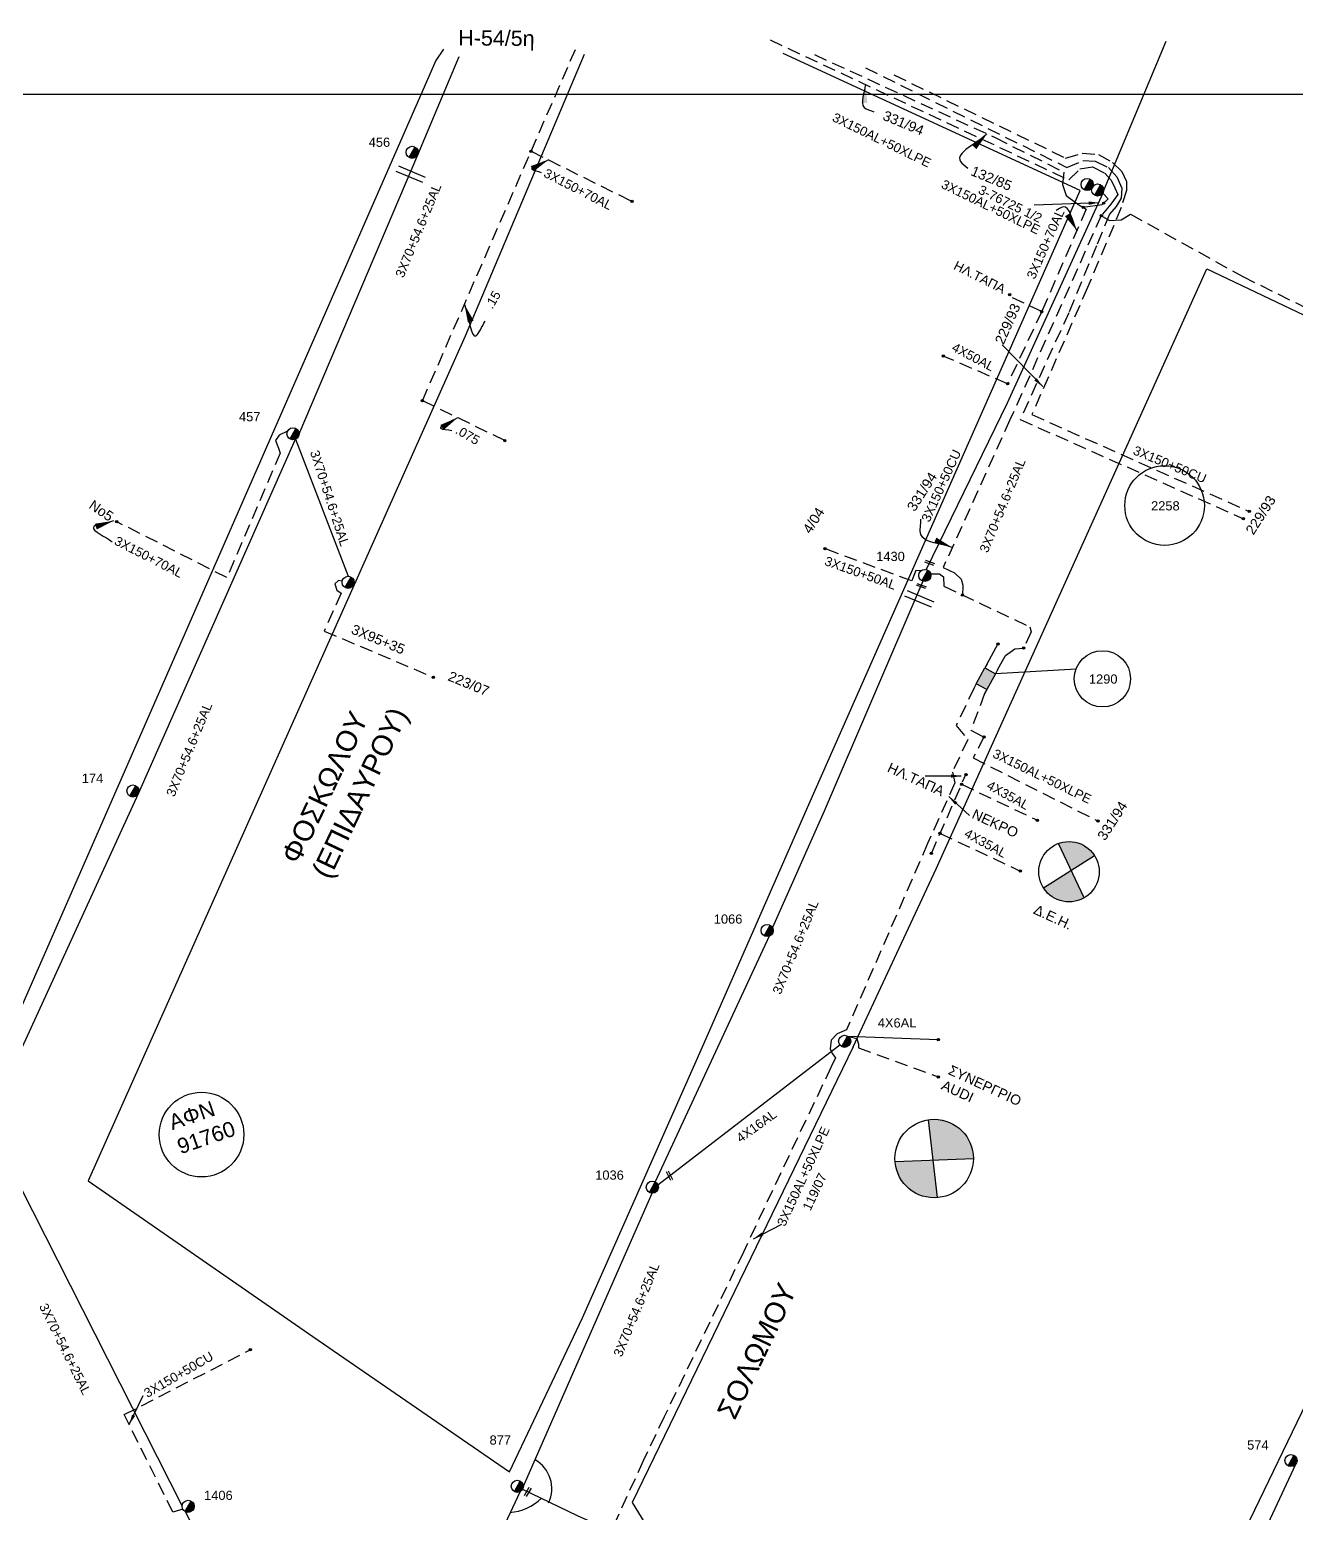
# Model space of a CAD drawing. Header units: millimetres. Extents: x 907 to 2022, y 699 to 1220.
# Drawn here: x 1134.9 to 1258.6, y 1070 to 1215.1 of the extents above; entities that cross this region are included whole.
import ezdxf

# ---------------------------------------------------------------- set-up
doc = ezdxf.new("R2010")
doc.units = ezdxf.units.MM
doc.linetypes.add('DASHED', pattern=[19.05, 12.7, -6.35])
for name, color, linetype in [('Link Box 4 Διευθύνσεων', 7, 'Continuous'), ('Άγνωστα', 7, 'Continuous'), ('Γέφυρες Εναέριου Δικτύου', 7, 'Continuous'), ('Γυμνά εναέρια ΧΤ (3Φ)   4x16AL', 7, 'Continuous'), ('Γυμνά εναέρια ΧΤ (3Φ)   4x35AL', 7, 'Continuous'), ('Γυμνά εναέρια ΧΤ (3Φ)   4x50AL', 7, 'Continuous'), ('Επιγραφές - Σχήματα', 7, 'Continuous'), ('Καλώδια ΧΤ   3x150+50AL', 7, 'DASHED'), ('Καλώδια ΧΤ   3x150+50CU', 7, 'DASHED'), ('Καλώδια ΧΤ   3x150AL+50XLPE', 7, 'DASHED'), ('Καλώδια ΧΤ   4x6AL', 7, 'DASHED'), ('Μηχανική τομή', 7, 'Continuous'), ('Στύλος ΦΜ', 7, 'Continuous'), ('Στύλος ΦΜ @ 1', 7, 'Continuous'), ('Συνδέσεις', 7, 'Continuous'), ('Συνεστραμμένα ΧΤ   3x70+54.6+25 AL', 7, 'SYN_LINE'), ('Τομή', 7, 'Continuous'), ('Υπόβαθρο ΔΕΗ', 7, 'Continuous'), ('Υπόγεια Καλώδια Δικτύου ΧΤ   .15', 7, 'DASHED'), ('Υπόγεια καλώδια Δικτύου ΧΤ και Παρ. ΧΤ - 3X150+70 AL', 7, 'DASHED'), ('Υπόγεια καλώδια Δικτύου ΧΤ και Παρ. ΧΤ X-95  (3X95AL +35CU  XLPE)', 7, 'DASHED'), ('Υπόγεια καλώδια Παροχών ΧΤ   .075', 7, 'DASHED'), ('Υπόγεια καλώδια Παροχών ΧΤ   4x25', 7, 'DASHED'), ('Υπόγεια καλώδια Παροχών ΧΤ   4x50AL', 7, 'DASHED')]:
    doc.layers.add(name, color=color, linetype=linetype)
doc.styles.get("Standard").update_dxf_attribs({"font": 'arial.ttf'})
doc.linetypes.add('SYN_LINE', pattern='A,0.5,-0.0001,["/\\/\\/\\/",Standard,S=0.1,R=0,X=0,Y=-0.05],-0.25', length=0.7501)
doc.dimstyles.new('ISO-25', dxfattribs={"dimtxt": 2.5, "dimasz": 2.5, "dimexe": 1.25, "dimexo": 0.625, "dimtad": 1, "dimtxsty": 'Standard', "dimcen": 2.5, "dimadec": 0, "dimazin": 0, "dimtfac": 1, "dimtmove": 0, "dimatfit": 3, "dimfxl": 1, "dimarcsym": 0})

# ---------------------------------------------------------------- blocks, each defined once
blk = doc.blocks.new('ΥΠΑΡΧΩΝ ΤΣΙΜΕΝΤΕΝΙΟΣ ΣΤΥΛΟΣ')
at = {"layer": 'Στύλος ΦΜ'}
blk.add_hatch(color=256, dxfattribs=at).paths.add_polyline_path([(-1.29, -2.28, 0.574793), (2.62, 0, 0.268822), (1.3, 2.27)])
blk.add_line((-1.29, -2.28), (1.3, 2.27), dxfattribs=at)
blk.add_circle((0, 0), 2.62, dxfattribs=at)
at = {"layer": 'Στύλος ΦΜ', "flags": 4}
for tag, p in [('ΤΥΠΟΣ', (-4.91, 3.03)), ('ΑΡΙΘΜΟΣ', (-4.68, 8.05))]:
    blk.add_attdef(tag, p, '', height=4, dxfattribs=at)
blk = doc.blocks.new('ΜΗΧΑΝΙΚΗ ΤΟΜΗ')
at = {"layer": 'Μηχανική τομή', "ltscale": 40}
for p, q in [((-1.89, 0.78), (1.89, 0.78)), ((1.89, 0), (-1.89, 0))]:
    blk.add_line(p, q, dxfattribs=at)
blk = doc.blocks.new('ΤΟΜΗ')
at = {"layer": 'Τομή', "ltscale": 40}
for p, q in [((-5.68, 0), (5.68, 0)), ((5.68, -2.33), (-5.68, -2.33))]:
    blk.add_line(p, q, dxfattribs=at)
blk = doc.blocks.new('LINK BOX 4 ΑΝΑΧΩΡΗΣΕΩΝ')
at = {"layer": 'Link Box 4 Διευθύνσεων', "ltscale": 40}
blk.add_hatch(color=256, dxfattribs=at).paths.add_polyline_path([(-3.54, 0), (-3.54, -4.67), (3.54, -4.67), (3.54, 0)])
for p, q in [((-3.54, 0), (-5.33, 0)), ((5.33, 0), (3.54, 0)), ((-3.54, -4.67), (-5.33, -4.67)), ((5.33, -4.67), (3.54, -4.67))]:
    blk.add_line(p, q, dxfattribs=at)
blk.add_lwpolyline([(-3.54, -4.67), (-3.54, 0), (3.54, 0), (3.54, -4.67)], close=True, dxfattribs=at)
blk = doc.blocks.new('_ΣΥΝΔΕΣΗ')
at = {"layer": 'Συνδέσεις', "linetype": 'SYN_LINE', "ltscale": 40}
blk.add_hatch(color=256, dxfattribs=at).paths.add_polyline_path([(0.5, -0.01, 1), (-0.5, -0.01, 1)])
at = {"layer": 'Συνδέσεις'}
blk.add_circle((0, -0.01), 0.5, dxfattribs=at)

msp = doc.modelspace()

# ---------------------------------------------------------------- hatches: boundary and pattern name
at = {"layer": 'Γέφυρες Εναέριου Δικτύου'}
h = msp.add_hatch(color=1, dxfattribs=at)
h.dxf.hatch_style = 1
h.paths.add_polyline_path([(1235.399, 1135.536), (1236.642, 1132.905), (1238.921, 1134.351, 0.3541977)])
h = msp.add_hatch(color=1, dxfattribs=at)
h.dxf.hatch_style = 1
h.paths.add_polyline_path([(1233.935, 1131.188, 0.4028536), (1237.911, 1130.217), (1236.642, 1132.905)])
h = msp.add_hatch(color=1, dxfattribs=at)
h.dxf.hatch_style = 1
h.paths.add_polyline_path([(1222.651, 1108.514), (1223.108, 1104.582), (1227.084, 1104.726, 0.4608889)])
h = msp.add_hatch(color=1, dxfattribs=at)
h.dxf.hatch_style = 1
h.paths.add_polyline_path([(1219.424, 1104.449, 0.4150326), (1223.537, 1100.902), (1223.108, 1104.582)])
at = {"layer": 'Υπόβαθρο ΔΕΗ'}
h = msp.add_hatch(color=256, dxfattribs=at)
h.dxf.hatch_style = 1
h.paths.add_polyline_path([(1227.084, 1104.726, 0.4608889), (1222.651, 1108.514), (1223.108, 1104.582)], flags=17)
h.paths.add_polyline_path([(1219.424, 1104.449, 0.4150326), (1223.537, 1100.902), (1223.108, 1104.582)], flags=17)
h.paths.add_polyline_path([(1229.615, 1100.901), (1250.154, 1100.901), (1250.154, 1121.509), (1229.615, 1121.509)], flags=9)
h = msp.add_hatch(color=256, dxfattribs=at)
h.dxf.hatch_style = 1
h.paths.add_polyline_path([(1615.817, 1101.167, 0.3817217), (1612.74, 1104.346), (1612.772, 1101.252)], flags=17)
h.paths.add_polyline_path([(1612.809, 1097.73), (1612.772, 1101.252), (1609.195, 1101.352, 0.4707048)], flags=17)
h.paths.add_polyline_path([(1229.615, 1100.901), (1250.154, 1100.901), (1250.154, 1121.509), (1229.615, 1121.509)], flags=9)

# ---------------------------------------------------------------- linework, layer by layer
at = {"layer": 'Άγνωστα', "color": 6, "linetype": 'DASHED', "ltscale": 0.1}
for points in [[(1165.405, 1161.19), (1165.041, 1161.245), (1164.686, 1160.913), (1164.878, 1160.301), (1165.299, 1160.006), (1163.636, 1156.3), (1174.315, 1151.79)], [(1222.976, 1134.564), (1226.348, 1142.263)]]:
    msp.add_lwpolyline(points, dxfattribs=at)
at = {"layer": 'Άγνωστα', "color": 133, "ltscale": 0.1}
for points in [[(1228.428, 1153.081), (1229.485, 1155.029)], [(1229.453, 1152.524), (1230.207, 1153.912), (1231.13, 1154.564), (1231.991, 1154.633)]]:
    msp.add_lwpolyline(points, dxfattribs=at)
at = {"layer": 'Άγνωστα', "color": 62, "linetype": 'DASHED', "ltscale": 0.1}
msp.add_lwpolyline([(1227.156, 1150.74), (1225.398, 1147.076), (1226.535, 1145.695), (1225.044, 1142.519), (1225.277, 1141.445), (1222.604, 1135.523), (1214.681, 1117.298), (1213.782, 1116.931), (1213.186, 1116.311), (1213.098, 1115.462), (1213.28, 1114.987), (1213.609, 1114.568), (1213.161, 1113.644)], dxfattribs=at)
at = {"layer": 'Άγνωστα', "color": 30, "linetype": 'DASHED', "ltscale": 0.1}
msp.add_lwpolyline([(1214.794, 1116.699), (1215.701, 1116.46), (1215.863, 1115.897), (1215.847, 1115.547), (1223.644, 1112.706)], dxfattribs=at)
at = {"layer": 'Άγνωστα'}
msp.add_circle((1151.652, 1107.064), 4.137, dxfattribs=at)
at = {"layer": 'Γέφυρες Εναέριου Δικτύου'}
for points in [[(1185.57, 1071.057, 0.3912679), (1184.246, 1075.283, -2.3834099)], [(1181.775, 1070.126, 0.1762913), (1184.873, 1071.507, -0.6930418)]]:
    msp.add_lwpolyline(points, format="xyb", dxfattribs=at)
at = {"layer": 'Γυμνά εναέρια ΧΤ (3Φ)   4x16AL', "color": 30}
msp.add_lwpolyline([(1196.244, 1102.168), (1199.069, 1104.332), (1214.034, 1115.829)], dxfattribs=at)
at = {"layer": 'Γυμνά εναέρια ΧΤ (3Φ)   4x35AL', "color": 6, "linetype": 'DASHED', "ltscale": 0.1}
for points in [[(1225.933, 1141.317), (1233.339, 1137.797)], [(1223.828, 1136.511), (1231.666, 1132.837)]]:
    msp.add_lwpolyline(points, dxfattribs=at)
at = {"layer": 'Γυμνά εναέρια ΧΤ (3Φ)   4x50AL', "color": 27, "ltscale": 0.1}
msp.add_lwpolyline([(1258.574, 1074.818), (1248.896, 1054.043)], dxfattribs=at)
at = {"layer": 'Γυμνά εναέρια ΧΤ (3Φ)   4x50AL', "color": 30}
msp.add_lwpolyline([(1183.031, 1072.403), (1188.345, 1069.818), (1204.831, 1062.5)], dxfattribs=at)
at = {"layer": 'Επιγραφές - Σχήματα'}
msp.add_lwpolyline([(918.43, 1208.801), (1901.6, 1208.801), (1901.6, 707.265), (918.43, 707.265)], close=True, dxfattribs=at)
at = {"layer": 'Επιγραφές - Σχήματα', "ltscale": 0.1}
msp.add_lwpolyline([(1237.113, 1152.586), (1229.239, 1152.131)], dxfattribs=at)
at = {"layer": 'Επιγραφές - Σχήματα', "color": 1, "ltscale": 0.1}
for points in [[(1237.911, 1130.217), (1235.399, 1135.536)], [(1233.935, 1131.188), (1238.921, 1134.351)]]:
    msp.add_lwpolyline(points, dxfattribs=at)
at = {"layer": 'Επιγραφές - Σχήματα', "color": 1}
for points in [[(1222.651, 1108.514), (1223.537, 1100.902)], [(1219.424, 1104.449), (1227.084, 1104.726)]]:
    msp.add_lwpolyline(points, dxfattribs=at)
at = {"layer": 'Επιγραφές - Σχήματα', "color": 1, "linetype": 'Continuous'}
for centre, radius in [((1245.772, 1168.571), 3.89), ((1236.428, 1132.769), 2.952), ((1223.249, 1104.726), 3.835)]:
    msp.add_circle(centre, radius, dxfattribs=at)
at = {"layer": 'Επιγραφές - Σχήματα', "linetype": 'Continuous'}
msp.add_circle((1239.693, 1151.633), 2.75, dxfattribs=at)
at = {"layer": 'Καλώδια ΧΤ   3x150+50AL', "color": 6, "ltscale": 0.1}
msp.add_lwpolyline([(1221.974, 1162.198), (1221.468, 1162.219), (1221.275, 1161.739), (1221.057, 1161.198), (1212.591, 1164.343)], dxfattribs=at)
at = {"layer": 'Καλώδια ΧΤ   3x150+50CU', "color": 6, "ltscale": 0.1}
msp.add_lwpolyline([(1211.554, 1212.665), (1229.217, 1204.541), (1235.919, 1201.178), (1235.801, 1199.951), (1236.152, 1198.898), (1237.227, 1198.079), (1238.108, 1197.562)], dxfattribs=at)
at = {"layer": 'Καλώδια ΧΤ   3x150+50CU', "color": 173, "ltscale": 0.1}
msp.add_lwpolyline([(1216.55, 1211.378), (1236.21, 1201.626), (1237.766, 1202.295), (1238.989, 1202.229), (1240.289, 1201.612), (1241.092, 1200.721), (1241.606, 1199.596), (1241.523, 1198.638), (1241.022, 1197.819), (1240.383, 1197.06), (1239.104, 1193.974), (1236.401, 1187.43), (1231.655, 1176.985), (1253.466, 1167.289)], dxfattribs=at)
at = {"layer": 'Καλώδια ΧΤ   3x150+50CU', "color": 27, "ltscale": 0.1}
msp.add_lwpolyline([(1219.322, 1210.671), (1236.093, 1202.551), (1237.698, 1203.015), (1239.323, 1202.9), (1240.69, 1202.11), (1241.581, 1201.247), (1242.056, 1200.245), (1242.056, 1199.366), (1241.534, 1197.725), (1238.239, 1189.886), (1232.794, 1177.465), (1254.038, 1168.002)], dxfattribs=at)
at = {"layer": 'Καλώδια ΧΤ   3x150+50CU', "color": 133, "ltscale": 0.1}
msp.add_lwpolyline([(1239.573, 1196.919), (1230.66, 1176.942), (1224.133, 1162.529), (1225.246, 1161.985), (1225.888, 1161.361), (1226.049, 1160.773), (1226.013, 1159.739)], dxfattribs=at)
at = {"layer": 'Καλώδια ΧΤ   3x150+50CU', "color": 151, "ltscale": 0.1}
msp.add_lwpolyline([(1149.83, 1070.438), (1148.847, 1070.148), (1144.096, 1079.686), (1156.408, 1086.027)], dxfattribs=at)
at = {"layer": 'Καλώδια ΧΤ   3x150AL+50XLPE', "color": 133, "ltscale": 0.1}
for points in [[(1207.219, 1214.101), (1236.41, 1200.415), (1237.499, 1201.478), (1238.716, 1201.683), (1239.921, 1201.081), (1240.549, 1200.389), (1240.914, 1199.621), (1241.185, 1198.988), (1240.531, 1198.041), (1239.573, 1196.919)], [(1239.533, 1196.942), (1239.533, 1196.942), (1240.393, 1196.445), (1241.534, 1196.523), (1242.421, 1197.066), (1253.428, 1190.953), (1260.219, 1187.586), (1266.657, 1184.393), (1273.675, 1181.684), (1287.799, 1174.914), (1300.104, 1168.899), (1301.797, 1169.322), (1310.81, 1165.034), (1292.181, 1124.261)]]:
    msp.add_lwpolyline(points, dxfattribs=at)
at = {"layer": 'Καλώδια ΧΤ   3x150AL+50XLPE', "color": 62, "ltscale": 0.1}
for points in [[(1228.182, 1150.183), (1226.818, 1146.607), (1228.108, 1145.953), (1227.065, 1143.892)], [(1227.065, 1143.892), (1239.259, 1137.715)], [(1213.161, 1113.644), (1204.606, 1095.588), (1196.874, 1079.471), (1194.803, 1075.156), (1186.477, 1056.885)]]:
    msp.add_lwpolyline(points, dxfattribs=at)
at = {"layer": 'Καλώδια ΧΤ   4x6AL', "color": 30, "linetype": 'SYN_LINE', "ltscale": 10}
msp.add_lwpolyline([(1214.794, 1116.699), (1223.655, 1116.362)], dxfattribs=at)
at = {"layer": 'Συνεστραμμένα ΧΤ   3x70+54.6+25 AL', "color": 6, "ltscale": 10}
for points in [[(1245.902, 1213.93), (1239.816, 1199.425)], [(1161.178, 1175.593), (1172.778, 1202.878)], [(1239.727, 1199.113), (1230.378, 1178.594), (1222.453, 1162.318)], [(1237.667, 1197.821), (1237.813, 1197.735), (1239.678, 1197.991), (1240.263, 1198.56), (1239.727, 1199.113)], [(1145.481, 1140.419), (1160.828, 1175.055)], [(1160.828, 1175.055), (1165.98, 1161.652)], [(1131.03, 1108.885), (1133.039, 1113.234), (1145.481, 1140.419)]]:
    msp.add_lwpolyline(points, dxfattribs=at)
at = {"layer": 'Συνεστραμμένα ΧΤ   3x70+54.6+25 AL', "color": 2, "ltscale": 10}
msp.add_lwpolyline([(1172.778, 1202.878), (1176.839, 1212.465)], dxfattribs=at)
at = {"layer": 'Συνεστραμμένα ΧΤ   3x70+54.6+25 AL', "color": 30, "ltscale": 10}
for points in [[(1222.158, 1161.18), (1212.493, 1138.69), (1207.444, 1127.308)], [(1207.138, 1126.471), (1195.999, 1102.44)], [(1183.101, 1072.68), (1188.108, 1084.061), (1195.706, 1101.34)], [(1167.003, 1039.009), (1170.281, 1045.464), (1182.837, 1072.189)]]:
    msp.add_lwpolyline(points, dxfattribs=at)
at = {"layer": 'Συνεστραμμένα ΧΤ   3x70+54.6+25 AL', "color": 151, "ltscale": 10}
for points in [[(1130.912, 1107.931), (1133.929, 1101.984), (1149.757, 1070.723)], [(1150.055, 1070.211), (1160.37, 1050.074), (1166.428, 1039.014)]]:
    msp.add_lwpolyline(points, dxfattribs=at)
at = {"layer": 'Υπόβαθρο ΔΕΗ', "ltscale": 0.1}
msp.add_lwpolyline([(1175.299, 1213.203), (1174.553, 1212.084), (1129.797, 1109.918), (1106.385, 1125.359), (1090.342, 1136.49, 0.3996877), (1092.326, 1189.03), (1102.906, 1214.689)], format="xyb", dxfattribs=at)
for points in [[(1200.609, 1115.664), (1211.004, 1139.346), (1237.515, 1199.365), (1208.496, 1212.765)], [(1189.054, 1212.665), (1177.419, 1185.119), (1140.581, 1102.563)], [(1215.329, 1115.664), (1223.458, 1133.046), (1249.881, 1191.724), (1300.13, 1167.779), (1275.676, 1115.664)]]:
    msp.add_lwpolyline(points, dxfattribs=at)
at = {"layer": 'Υπόβαθρο ΔΕΗ'}
for points in [[(1140.581, 1102.563), (1162.533, 1087.327), (1181.755, 1074.1), (1188.883, 1089.158), (1200.609, 1115.664)], [(1215.329, 1115.664), (1193.74, 1071.1), (1196.556, 1066.467), (1225.625, 1059.784), (1247.181, 1055.046), (1263.805, 1089.489), (1275.676, 1115.664)]]:
    msp.add_lwpolyline(points, dxfattribs=at)
at = {"layer": 'Υπόγεια Καλώδια Δικτύου ΧΤ   .15', "color": 6, "ltscale": 0.1}
msp.add_lwpolyline([(1173.241, 1178.818), (1188.187, 1213.157)], dxfattribs=at)
at = {"layer": 'Υπόγεια Καλώδια Δικτύου ΧΤ   .15', "color": 133, "ltscale": 0.1}
msp.add_lwpolyline([(1222.908, 1161.904), (1223.773, 1161.896), (1224.156, 1161.593), (1224.208, 1160.683), (1232.614, 1156.716), (1232.721, 1156.238), (1231.944, 1154.531)], dxfattribs=at)
at = {"layer": 'Υπόγεια καλώδια Δικτύου ΧΤ και Παρ. ΧΤ - 3X150+70 AL', "color": 6, "ltscale": 0.1}
for points in [[(1183.856, 1203.206), (1193.731, 1198.31)], [(1238.108, 1197.562), (1235.077, 1190.564), (1233.766, 1187.536), (1230.42, 1180.475)], [(1160.054, 1175.839), (1159.252, 1175.459), (1158.89, 1174.938), (1159.167, 1174.183), (1159.342, 1173.704), (1154.128, 1161.529), (1143.359, 1166.995)]]:
    msp.add_lwpolyline(points, dxfattribs=at)
at = {"layer": 'Υπόγεια καλώδια Παροχών ΧΤ   .075', "color": 6, "ltscale": 0.1}
msp.add_lwpolyline([(1181.29, 1174.924), (1173.241, 1178.818)], dxfattribs=at)
at = {"layer": 'Υπόγεια καλώδια Παροχών ΧΤ   4x25', "color": 6, "ltscale": 0.1}
msp.add_lwpolyline([(1233.766, 1187.536), (1230.522, 1189.075)], dxfattribs=at)
at = {"layer": 'Υπόγεια καλώδια Παροχών ΧΤ   4x50AL', "color": 6, "ltscale": 0.1}
msp.add_lwpolyline([(1230.42, 1180.475), (1224.133, 1183.187)], dxfattribs=at)

# ---------------------------------------------------------------- block references
at = {"layer": 'Link Box 4 Διευθύνσεων', "xscale": 0.2499999999999999, "yscale": 0.2499999999999999, "zscale": 0.2499999999999999, "rotation": 61.49166892635381}
msp.add_blockref('LINK BOX 4 ΑΝΑΧΩΡΗΣΕΩΝ', (1227.792, 1151.911), dxfattribs=at)
at = {"layer": 'Μηχανική τομή'}
for p, xscale, yscale, zscale, rotation in [((1222.772, 1162.881), 0.2499999999999998, 0.2499999999999998, 0.2499999999999998, 339.5517914816681), ((1221.961, 1160.614), 0.2499999999999999, 0.2499999999999999, 0.2499999999999999, 339.5517914816681), ((1197.464, 1103.098), 0.2499999999999997, 0.2499999999999997, 0.2499999999999997, 117.1131214220675), ((1183.614, 1072.078), 0.2499999999999997, 0.2499999999999997, 0.2499999999999997, 59.7399098595041)]:
    msp.add_blockref('ΜΗΧΑΝΙΚΗ ΤΟΜΗ', p, dxfattribs=dict(at, xscale=xscale, yscale=yscale, zscale=zscale, rotation=rotation))
at = {"layer": 'Στύλος ΦΜ @ 1', "ltscale": 40}
ref = msp.add_blockref('ΥΠΑΡΧΩΝ ΤΣΙΜΕΝΤΕΝΙΟΣ ΣΤΥΛΟΣ', (1172.237, 1203.109), dxfattribs=dict(at, xscale=0.2249999999999091, yscale=0.2249999999999091, zscale=0.2249999999999091))
ref.add_attrib('ΤΥΠΟΣ', '456', (1167.987, 1203.644), dxfattribs={"layer": 'Στύλος ΦΜ', "height": 0.9, "flags": 4})
at = {"layer": 'Στύλος ΦΜ @ 1', "ltscale": 40, "xscale": 0.2249999999999091, "yscale": 0.2249999999999091, "zscale": 0.2249999999999091}
for p in [(1238.2, 1199.966), (1239.227, 1199.425), (1165.98, 1161.063), (1214.501, 1116.188)]:
    msp.add_blockref('ΥΠΑΡΧΩΝ ΤΣΙΜΕΝΤΕΝΙΟΣ ΣΤΥΛΟΣ', p, dxfattribs=at)
at = {"layer": 'Στύλος ΦΜ @ 1', "ltscale": 40}
ref = msp.add_blockref('ΥΠΑΡΧΩΝ ΤΣΙΜΕΝΤΕΝΙΟΣ ΣΤΥΛΟΣ', (1160.589, 1175.593), dxfattribs=dict(at, xscale=0.2249999999999091, yscale=0.2249999999999091, zscale=0.2249999999999091))
ref.add_attrib('ΤΥΠΟΣ', '457', (1155.31, 1176.81), dxfattribs={"layer": 'Στύλος ΦΜ', "height": 0.9, "flags": 4})
ref = msp.add_blockref('ΥΠΑΡΧΩΝ ΤΣΙΜΕΝΤΕΝΙΟΣ ΣΤΥΛΟΣ', (1222.343, 1161.739), dxfattribs=dict(at, xscale=0.2249999999999091, yscale=0.2249999999999091, zscale=0.2249999999999091))
ref.add_attrib('ΤΥΠΟΣ', '1430', (1217.584, 1163.148), dxfattribs={"layer": 'Στύλος ΦΜ', "height": 0.9, "flags": 4})
ref = msp.add_blockref('ΥΠΑΡΧΩΝ ΤΣΙΜΕΝΤΕΝΙΟΣ ΣΤΥΛΟΣ', (1144.946, 1140.665), dxfattribs=dict(at, xscale=0.2249999999999091, yscale=0.2249999999999091, zscale=0.2249999999999091))
ref.add_attrib('ΤΥΠΟΣ', '174', (1139.952, 1141.459), dxfattribs={"layer": 'Στύλος ΦΜ', "height": 0.9, "flags": 4})
ref = msp.add_blockref('ΥΠΑΡΧΩΝ ΤΣΙΜΕΝΤΕΝΙΟΣ ΣΤΥΛΟΣ', (1206.93, 1127.022), dxfattribs=dict(at, xscale=0.2249999999999091, yscale=0.2249999999999091, zscale=0.2249999999999091))
ref.add_attrib('ΤΥΠΟΣ', '1066', (1201.711, 1127.691), dxfattribs={"layer": 'Στύλος ΦΜ', "height": 0.9, "flags": 4})
ref = msp.add_blockref('ΥΠΑΡΧΩΝ ΤΣΙΜΕΝΤΕΝΙΟΣ ΣΤΥΛΟΣ', (1195.706, 1101.929), dxfattribs=dict(at, xscale=0.2249999999999091, yscale=0.2249999999999091, zscale=0.2249999999999091))
ref.add_attrib('ΤΥΠΟΣ', '1036', (1190.125, 1102.658), dxfattribs={"layer": 'Στύλος ΦΜ', "height": 0.9, "flags": 4})
ref = msp.add_blockref('ΥΠΑΡΧΩΝ ΤΣΙΜΕΝΤΕΝΙΟΣ ΣΤΥΛΟΣ', (1182.512, 1072.68), dxfattribs=dict(at, xscale=0.2249999999999091, yscale=0.2249999999999091, zscale=0.2249999999999091))
ref.add_attrib('ΤΥΠΟΣ', '877', (1179.799, 1076.757), dxfattribs={"layer": 'Στύλος ΦΜ', "height": 0.9, "flags": 4})
ref = msp.add_blockref('ΥΠΑΡΧΩΝ ΤΣΙΜΕΝΤΕΝΙΟΣ ΣΤΥΛΟΣ', (1258.121, 1075.194), dxfattribs=dict(at, xscale=0.2249999999999091, yscale=0.2249999999999091, zscale=0.2249999999999091))
ref.add_attrib('ΤΥΠΟΣ', '574', (1253.834, 1076.269), dxfattribs={"layer": 'Στύλος ΦΜ', "height": 0.9, "flags": 4})
ref = msp.add_blockref('ΥΠΑΡΧΩΝ ΤΣΙΜΕΝΤΕΝΙΟΣ ΣΤΥΛΟΣ', (1150.346, 1070.723), dxfattribs=dict(at, xscale=0.2249999999999091, yscale=0.2249999999999091, zscale=0.2249999999999091))
ref.add_attrib('ΤΥΠΟΣ', '1406', (1151.9, 1071.347), dxfattribs={"layer": 'Στύλος ΦΜ', "height": 0.9, "flags": 4})
at = {"layer": 'Συνδέσεις', "xscale": 0.2249999999999091, "yscale": 0.2249999999999091, "zscale": 0.2249999999999091}
for p in [(1183.857, 1203.209), (1193.732, 1198.312), (1239.804, 1198.14), (1237.814, 1197.738), (1239.574, 1196.921), (1230.635, 1189.19), (1233.766, 1187.539), (1224.133, 1183.19), (1230.42, 1180.477), (1173.242, 1178.82), (1181.291, 1174.926), (1254.039, 1168.005), (1143.359, 1166.998), (1253.467, 1167.291), (1212.592, 1164.346), (1226.017, 1159.832), (1229.486, 1155.031), (1231.991, 1154.636), (1174.315, 1151.792), (1228.109, 1145.956), (1226.348, 1142.266), (1225.934, 1141.32), (1233.339, 1137.799), (1239.26, 1137.718), (1223.829, 1136.514), (1222.976, 1134.566), (1231.667, 1132.84), (1223.656, 1116.365), (1223.644, 1112.706), (1156.409, 1086.03)]:
    msp.add_blockref('_ΣΥΝΔΕΣΗ', p, dxfattribs=at)
at = {"layer": 'Τομή', "xscale": 0.2499999999999998, "yscale": 0.2499999999999998, "zscale": 0.2499999999999998, "rotation": 337.299439173678}
for p in [(1172.205, 1201.228), (1221.906, 1159.717)]:
    msp.add_blockref('ΤΟΜΗ', p, dxfattribs=at)

# ---------------------------------------------------------------- texts
at = {"layer": 'Γυμνά εναέρια ΧΤ (3Φ)   4x16AL', "color": 7, "insert": (1203.806, 1106.965), "char_height": 0.9, "width": 84.18588, "attachment_point": 1, "rotation": 35.84859}
msp.add_mtext('4X16AL', dxfattribs=at)
at = {"layer": 'Γυμνά εναέρια ΧΤ (3Φ)   4x35AL', "color": 7, "char_height": 0.9, "width": 84.18588, "attachment_point": 1, "rotation": 331.31892}
for insert in [(1228.727, 1141.725), (1226.537, 1137.028)]:
    msp.add_mtext('4X35AL', dxfattribs=dict(at, insert=insert))
at = {"layer": 'Επιγραφές - Σχήματα', "linetype": 'Continuous', "width": 23.56556, "attachment_point": 1}
for s, insert, char_height, rotation in [('H-54/5η', (1176.754, 1215.063), 1.5, 359.4989), ('ΦΟΣΚΩΛΟΥ\\P(ΕΠΙΔΑΥΡΟΥ)', (1159.336, 1134.223), 2, 64.5723), ('ΣΟΛΩΜΟΥ', (1201.95, 1079.921), 2, 64.5723)]:
    msp.add_mtext(s, dxfattribs=dict(at, insert=insert, char_height=char_height, rotation=rotation))
at = {"layer": 'Επιγραφές - Σχήματα', "char_height": 0.9, "attachment_point": 1}
for s, insert, rotation in [('{\\H1.0833x;331/94}', (1218.51, 1207.227), 337.56001), ('{\\H1.0833x;132/85}', (1227.112, 1201.807), 337.56001), ('{\\H1.0833x;229/93}', (1229.138, 1184.634), 66.16929), ('{\\H1.0833x;331/94}', (1220.527, 1168.435), 57.42766), ('{\\H1.0833x;229/93}', (1253.624, 1166.157), 57.42766), ('{\\H1.0833x;No5}', (1141.107, 1169.185), 325.62252), ('{\\H1.0833x;4/04}', (1210.34, 1166.265), 57.42766), ('{\\H1.0833x;3X95+35}', (1166.569, 1156.993), 337.56001), ('{\\H1.0833x;223/07}', (1176.02, 1152.411), 337.56001), ('{\\H1.0833x;ΗΛ.ΤΑΠΑ}', (1218.988, 1143.476), 335.3724), ('{\\H1.0833x;ΝΕΚΡΟ}', (1227.256, 1138.937), 335.3724), ('{\\H1.0833x;331/94}', (1239.131, 1136.258), 57.42766), ('{\\H1.0833x;ΣΥΝΕΡΓΡΙΟ\\PΑUDI}', (1224.94, 1113.904), 335.3724), ('119/07', (1210.342, 1099.934), 64.92184)]:
    msp.add_mtext_dynamic_manual_height_columns(s, width=10.09091, gutter_width=12.5, heights=[0], dxfattribs=dict(at, insert=insert, rotation=rotation))
for s, insert in [('2258', (1244.448, 1168.994)), ('1290', (1238.37, 1152.057))]:
    msp.add_mtext_dynamic_manual_height_columns(s, width=10.09091, gutter_width=12.5, heights=[0], dxfattribs=dict(at, insert=insert))
at = {"layer": 'Επιγραφές - Σχήματα', "color": 1, "insert": (1233.279, 1129.593), "char_height": 0.9, "attachment_point": 1, "rotation": 335.3724}
msp.add_mtext_dynamic_manual_height_columns('{\\H1.0833x;Δ.Ε.Η.}', width=10.09091, gutter_width=12.5, heights=[0], dxfattribs=at)
at = {"layer": 'Επιγραφές - Σχήματα', "insert": (1148.293, 1108.917), "char_height": 1.5, "width": 78.87118, "attachment_point": 1, "rotation": 18.98761}
msp.add_mtext('ΑΦΝ\\P91760', dxfattribs=at)
at = {"layer": 'Καλώδια ΧΤ   3x150+50AL', "color": 7, "insert": (1212.763, 1163.629), "char_height": 0.9, "width": 84.18588, "attachment_point": 1, "rotation": 340.34204}
msp.add_mtext('3X150+50AL', dxfattribs=at)
at = {"layer": 'Καλώδια ΧΤ   3x150+50CU', "color": 7, "char_height": 0.9, "width": 84.18588, "attachment_point": 1}
for insert, rotation in [((1221.959, 1167.243), 65.58814), ((1242.948, 1174.45), 337.65497), ((1145.903, 1082.083), 30.24184)]:
    msp.add_mtext('3X150+50CU', dxfattribs=dict(at, insert=insert, rotation=rotation))
at = {"layer": 'Καλώδια ΧΤ   3x150AL+50XLPE', "color": 7, "char_height": 0.9, "width": 13.92422, "attachment_point": 5}
for s, insert, rotation in [('3X150AL+50XLPE', (1218.128, 1204.3), 333.98564), ('3X150AL+50XLPE', (1228.778, 1197.763), 333.98564), ('3-76725 1/2', (1230.686, 1198.061), 333.98564), ('3X150AL+50XLPE', (1233.805, 1142.097), 333.98564), ('3X150AL+50XLPE', (1210.466, 1102.985), 65.28375)]:
    msp.add_mtext(s, dxfattribs=dict(at, insert=insert, rotation=rotation))
at = {"layer": 'Καλώδια ΧΤ   4x6AL', "color": 7, "insert": (1217.739, 1118.441), "char_height": 0.9, "width": 84.18588, "attachment_point": 1}
msp.add_mtext('4X6AL', dxfattribs=at)
at = {"layer": 'Συνεστραμμένα ΧΤ   3x70+54.6+25 AL', "color": 7, "char_height": 0.9, "width": 84.18588, "attachment_point": 1}
for insert, rotation in [((1170.553, 1191.113), 67.57612), ((1163.095, 1174.08), 287.97661), ((1227.646, 1164.229), 67.57612), ((1148.162, 1140.373), 67.57612), ((1207.415, 1121.045), 67.57612), ((1191.871, 1085.592), 67.57612), ((1136.555, 1090.69), 296.23089)]:
    msp.add_mtext('3X70+54.6+25AL', dxfattribs=dict(at, insert=insert, rotation=rotation))
at = {"layer": 'Υπόγεια Καλώδια Δικτύου ΧΤ   .15', "color": 7, "insert": (1179.293, 1188.162), "char_height": 0.9, "width": 84.18588, "attachment_point": 1, "rotation": 60.14436}
msp.add_mtext('.15', dxfattribs=at)
at = {"layer": 'Υπόγεια καλώδια Δικτύου ΧΤ και Παρ. ΧΤ - 3X150+70 AL', "color": 7, "char_height": 0.9, "width": 84.18588, "attachment_point": 1}
for insert, rotation in [((1185.411, 1201.57), 332.81525), ((1232.249, 1190.991), 66.1688), ((1143.454, 1165.615), 332.81525)]:
    msp.add_mtext('3X150+70AL', dxfattribs=dict(at, insert=insert, rotation=rotation))
at = {"layer": 'Υπόγεια καλώδια Δικτύου ΧΤ και Παρ. ΧΤ X-95  (3X95AL +35CU  XLPE)', "linetype": 'DASHED', "insert": (1225.475, 1192.527), "char_height": 0.9, "attachment_point": 1, "rotation": 333.20161}
msp.add_mtext_dynamic_manual_height_columns('ΗΛ.ΤΑΠΑ', width=10.58132, gutter_width=12.5, heights=[0], dxfattribs=at)
at = {"layer": 'Υπόγεια καλώδια Παροχών ΧΤ   .075', "color": 7, "insert": (1176.832, 1176.462), "char_height": 0.9, "width": 84.18588, "attachment_point": 1, "rotation": 329.92002}
msp.add_mtext('.075', dxfattribs=at)
at = {"layer": 'Υπόγεια καλώδια Παροχών ΧΤ   4x50AL', "color": 7, "insert": (1225.302, 1184.547), "char_height": 0.9, "width": 84.18588, "attachment_point": 1, "rotation": 332.21841}
msp.add_mtext('4X50AL', dxfattribs=at)

# ---------------------------------------------------------------- leaders
at = {"layer": 'Επιγραφές - Σχήματα', "path_type": 1}
for points in [[(1216.523, 1209.739), (1216.408, 1207.496), (1217.368, 1207.052)], [(1228.408, 1204.913), (1225.815, 1202.218), (1226.549, 1201.566)], [(1185.548, 1202.367), (1183.934, 1201.489), (1184.849, 1201.145)], [(1237.196, 1195.457), (1235.841, 1197.77), (1235.16, 1197.41)], [(1177.343, 1188.243), (1178.476, 1185.167), (1179.368, 1186.594)], [(1176.677, 1177.155), (1175.019, 1176.124), (1176.122, 1175.921)], [(1143.037, 1167.065), (1141.079, 1166.441), (1142.917, 1165.03)], [(1225.014, 1164.475), (1221.95, 1165.749), (1221.959, 1167.243)]]:
    msp.add_leader(points, dimstyle='ISO-25', override={"dimasz": 1.8, "dimtad": 0}, dxfattribs=at)
at = {"layer": 'Επιγραφές - Σχήματα', "ltscale": 40}
for points in [[(1239.352, 1198.181), (1233.011, 1197.927)], [(1233.854, 1180.199), (1229.885, 1184.281)], [(1225.882, 1142.126), (1222.371, 1142.112)], [(1224.674, 1140.11), (1226.696, 1138.251)], [(1205.589, 1096.891), (1208.363, 1098.316)], [(1144.58, 1078.715), (1145.938, 1081.567)]]:
    msp.add_leader(points, dimstyle='ISO-25', override={"dimasz": 1, "dimtad": 0}, dxfattribs=at)

doc.saveas('drawing.dxf')
